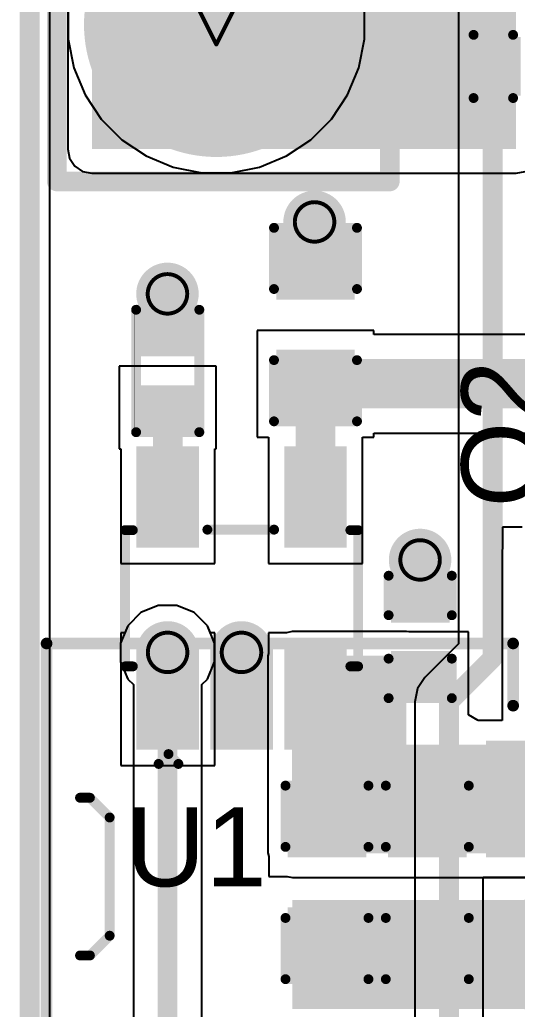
# Model space of a CAD drawing. Header units: inches. Extents: x -46 to 312, y 0 to 111.
# Drawn here: x -44.13 to -37.73, y 6.24 to 18.97 of the extents above; entities that cross this region are included whole.
import ezdxf

# ---------------------------------------------------------------- set-up
doc = ezdxf.new("R2010")
doc.units = ezdxf.units.IN
for name, color, linetype in [('Board Outline', 216, 'Continuous'), ('Bottom Layer', 5, 'Continuous'), ('Bottom Overlay', 54, 'Continuous'), ('Bottom Solder', 6, 'Continuous'), ('Drill Drawing', 1, 'Continuous'), ('Multi-Layer', 9, 'Continuous'), ('Pad Holes', 156, 'Continuous'), ('Top Layer', 1, 'Continuous'), ('Top Overlay', 2, 'Continuous'), ('Top Paste', 8, 'Continuous'), ('Top Solder', 216, 'Continuous'), ('Via Holes', 16, 'Continuous')]:
    doc.layers.add(name, color=color, linetype=linetype)
doc.styles.add('Arial', font='', dxfattribs={"height": 0.2})
doc.styles.get('Arial').set_extended_font_data('Arial')

# ---------------------------------------------------------------- blocks, each defined once
blk = doc.blocks.new('C___0603_8')
at = {"layer": 'Top Layer'}
for points in [[(-0.3809999999999999, 0.4445), (-0.3809999999999999, -0.4445), (-1.143, -0.4445), (-1.143, 0.4445)], [(1.143, 0.4445), (1.143, -0.4445), (0.3809999999999999, -0.4445), (0.3809999999999999, 0.4445)]]:
    blk.add_hatch(color=1, dxfattribs=at).paths.add_polyline_path(points)
at = {"layer": 'Top Paste'}
for points in [[(-0.3809999999999999, 0.4445), (-0.3809999999999999, -0.4445), (-1.143, -0.4445), (-1.143, 0.4445)], [(1.143, 0.4445), (1.143, -0.4445), (0.3809999999999999, -0.4445), (0.3809999999999999, 0.4445)]]:
    blk.add_hatch(color=8, dxfattribs=at).paths.add_polyline_path(points)
at = {"layer": 'Top Solder'}
for points in [[(-0.3210001199999999, 0.50449988), (-0.3210001199999999, -0.50449988), (-1.20299988, -0.50449988), (-1.20299988, 0.50449988)], [(1.20299988, 0.50449988), (1.20299988, -0.50449988), (0.3210001199999999, -0.50449988), (0.3210001199999999, 0.50449988)]]:
    blk.add_hatch(color=216, dxfattribs=at).paths.add_polyline_path(points)
at = {"layer": 'Top Overlay', "const_width": 0.127}
for points in [[(-1.2446, 0.5334), (-0.4571999999999999, 0.5334)], [(-1.2446, 0.5334), (-1.2446, -0.5334)], [(0.4571999999999999, 0.5334), (1.2446, 0.5334)], [(1.2446, 0.5334), (1.2446, -0.5334)], [(-1.2446, -0.5334), (-0.4571999999999999, -0.5334)], [(0.4571999999999999, -0.5334), (1.2446, -0.5334)]]:
    blk.add_lwpolyline(points, dxfattribs=at)
at = {"layer": 'Top Overlay', "const_width": 0.0635}
for points in [[(-1.27635, 0.5334, 1), (-1.21285, 0.5334, 1)], [(-1.27635, 0.5334, 1), (-1.21285, 0.5334, 1)], [(-0.4889499999999999, 0.5334, 1), (-0.42545, 0.5334, 1)], [(0.42545, 0.5334, 1), (0.4889499999999999, 0.5334, 1)], [(1.21285, 0.5334, 1), (1.27635, 0.5334, 1)], [(1.21285, 0.5334, 1), (1.27635, 0.5334, 1)], [(-1.27635, -0.5334, 1), (-1.21285, -0.5334, 1)], [(-1.27635, -0.5334, 1), (-1.21285, -0.5334, 1)], [(-0.4889499999999999, -0.5334, 1), (-0.42545, -0.5334, 1)], [(0.42545, -0.5334, 1), (0.4889499999999999, -0.5334, 1)], [(1.21285, -0.5334, 1), (1.27635, -0.5334, 1)], [(1.21285, -0.5334, 1), (1.27635, -0.5334, 1)]]:
    blk.add_lwpolyline(points, format="xyb", close=True, dxfattribs=at)
blk = doc.blocks.new('R___0402_27')
at = {"layer": 'Top Layer'}
for points in [[(-0.6985, -0.3175), (-0.6985, 0.3174999999999999), (-0.2413000000000001, 0.3175), (-0.2412999999999999, -0.3174999999999999)], [(0.2413000000000001, -0.3175), (0.2412999999999999, 0.3174999999999999), (0.6985, 0.3175), (0.6985, -0.3174999999999999)]]:
    blk.add_hatch(color=1, dxfattribs=at).paths.add_polyline_path(points)
at = {"layer": 'Top Paste'}
for points in [[(-0.6985, -0.3175), (-0.6985, 0.3174999999999999), (-0.2413000000000001, 0.3175), (-0.2412999999999999, -0.3174999999999999)], [(0.2413000000000001, -0.3175), (0.2412999999999999, 0.3174999999999999), (0.6985, 0.3175), (0.6985, -0.3174999999999999)]]:
    blk.add_hatch(color=8, dxfattribs=at).paths.add_polyline_path(points)
at = {"layer": 'Top Solder'}
for points in [[(-0.75350116, -0.3725011600000001), (-0.75350116, 0.3725011599999999), (-0.18629884, 0.3725011600000001), (-0.1862988399999999, -0.3725011599999999)], [(0.18629884, -0.3725011600000001), (0.1862988399999999, 0.3725011599999999), (0.75350116, 0.3725011600000001), (0.75350116, -0.3725011599999999)]]:
    blk.add_hatch(color=216, dxfattribs=at).paths.add_polyline_path(points)
at = {"layer": 'Top Overlay'}
for points, const_width in [([(-0.7874, -0.4064), (-0.7874, 0.4064)], 0.127), ([(0.7874, 0.4064), (-0.7874, 0.4064)], 0.127), ([(0.7874, -0.4064), (0.7874, 0.4064)], 0.127), ([(0.7874, -0.4064), (-0.7874, -0.4064)], 0.127), ([(0.8128, -0.4318), (-0.8128, -0.4318)], 0.0032258)]:
    blk.add_lwpolyline(points, dxfattribs=dict(at, const_width=const_width))
for points, const_width in [([(-0.8191499999999999, 0.4064, 1), (-0.7556499999999999, 0.4064, 1)], 0.0635), ([(-0.8191499999999999, 0.4064, 1), (-0.7556499999999999, 0.4064, 1)], 0.0635), ([(0.7556499999999999, 0.4064, 1), (0.8191499999999999, 0.4064, 1)], 0.0635), ([(0.7556499999999999, 0.4064, 1), (0.8191499999999999, 0.4064, 1)], 0.0635), ([(-0.8191499999999999, -0.4064, 1), (-0.7556499999999999, -0.4064, 1)], 0.0635), ([(-0.8191499999999999, -0.4064, 1), (-0.7556499999999999, -0.4064, 1)], 0.0635), ([(0.7556499999999999, -0.4064, 1), (0.8191499999999999, -0.4064, 1)], 0.0635), ([(0.7556499999999999, -0.4064, 1), (0.8191499999999999, -0.4064, 1)], 0.0635), ([(-0.81360518, -0.4318, 1), (-0.8119948199999999, -0.4318, 1)], 0.0016129), ([(0.8119948199999999, -0.4318, 1), (0.81360518, -0.4318, 1)], 0.0016129)]:
    blk.add_lwpolyline(points, format="xyb", close=True, dxfattribs=dict(at, const_width=const_width))
blk = doc.blocks.new('T__H____T____P______3_7___D_____6________43')
at = {"layer": 'Bottom Layer'}
h = blk.add_hatch(color=5, dxfattribs=at)
edge = h.paths.add_edge_path()
edge.add_arc((0, 0), 1.59999934, 0, 360)
h = blk.add_hatch(color=5, dxfattribs=at)
edge = h.paths.add_edge_path()
edge.add_arc((5.00000016, 0), 1.59999934, 0, 360)
at = {"layer": 'Bottom Solder'}
h = blk.add_hatch(color=6, dxfattribs=at)
edge = h.paths.add_edge_path()
edge.add_arc((0, 0), 1.70159934, 0, 360)
h = blk.add_hatch(color=6, dxfattribs=at)
edge = h.paths.add_edge_path()
edge.add_arc((5.00000016, 0), 1.70159934, 0, 360)
at = {"layer": 'Multi-Layer'}
h = blk.add_hatch(color=9, dxfattribs=at)
edge = h.paths.add_edge_path()
edge.add_arc((0, 0), 1.59999934, 0, 360)
h = blk.add_hatch(color=9, dxfattribs=at)
edge = h.paths.add_edge_path()
edge.add_arc((5.00000016, 0), 1.59999934, 0, 360)
at = {"layer": 'Pad Holes'}
h = blk.add_hatch(color=7, dxfattribs=at)
edge = h.paths.add_edge_path()
edge.add_arc((0, 0), 1.00000054, 0, 360)
h = blk.add_hatch(color=7, dxfattribs=at)
edge = h.paths.add_edge_path()
edge.add_arc((5.00000016, 0), 1.00000054, 0, 360)
at = {"layer": 'Top Layer'}
h = blk.add_hatch(color=1, dxfattribs=at)
edge = h.paths.add_edge_path()
edge.add_arc((0, 0), 1.59999934, 0, 360)
h = blk.add_hatch(color=1, dxfattribs=at)
edge = h.paths.add_edge_path()
edge.add_arc((5.00000016, 0), 1.59999934, 0, 360)
at = {"layer": 'Top Solder'}
h = blk.add_hatch(color=216, dxfattribs=at)
edge = h.paths.add_edge_path()
edge.add_arc((0, 0), 1.70159934, 0, 360)
h = blk.add_hatch(color=216, dxfattribs=at)
edge = h.paths.add_edge_path()
edge.add_arc((5.00000016, 0), 1.70159934, 0, 360)
blk = doc.blocks.new('PH_2AW_B_45')
at = {"layer": 'Bottom Layer'}
blk.add_hatch(color=5, dxfattribs=at).paths.add_polyline_path([(-1.6999966, 0.6999985999999999), (-0.2999994, 0.6999985999999999), (-0.2999994, -0.6999985999999999), (-1.6999966, -0.6999985999999999)])
h = blk.add_hatch(color=5, dxfattribs=at)
edge = h.paths.add_edge_path()
edge.add_arc((0.999998, 0), 0.6999985999999999, 0, 360)
at = {"layer": 'Bottom Solder'}
blk.add_hatch(color=6, dxfattribs=at).paths.add_polyline_path([(-1.7500092, 0.7500111999999999), (-0.2499868, 0.7500111999999999), (-0.2499868, -0.7500111999999999), (-1.7500092, -0.7500111999999999)])
h = blk.add_hatch(color=6, dxfattribs=at)
edge = h.paths.add_edge_path()
edge.add_arc((0.999998, 0), 0.7500111999999999, 0, 360)
at = {"layer": 'Multi-Layer'}
blk.add_hatch(color=9, dxfattribs=at).paths.add_polyline_path([(-1.6999966, 0.6999985999999999), (-0.2999994, 0.6999985999999999), (-0.2999994, -0.6999985999999999), (-1.6999966, -0.6999985999999999)])
h = blk.add_hatch(color=9, dxfattribs=at)
edge = h.paths.add_edge_path()
edge.add_arc((0.999998, 0), 0.6999985999999999, 0, 360)
at = {"layer": 'Pad Holes'}
h = blk.add_hatch(color=7, dxfattribs=at)
edge = h.paths.add_edge_path()
edge.add_arc((-0.999998, 0), 0.4249928, 0, 360)
h = blk.add_hatch(color=7, dxfattribs=at)
edge = h.paths.add_edge_path()
edge.add_arc((0.999998, 0), 0.4249928, 0, 360)
at = {"layer": 'Top Layer'}
blk.add_hatch(color=1, dxfattribs=at).paths.add_polyline_path([(-1.6999966, 0.6999985999999999), (-0.2999994, 0.6999985999999999), (-0.2999994, -0.6999985999999999), (-1.6999966, -0.6999985999999999)])
h = blk.add_hatch(color=1, dxfattribs=at)
edge = h.paths.add_edge_path()
edge.add_arc((0.999998, 0), 0.6999985999999999, 0, 360)
at = {"layer": 'Top Solder'}
blk.add_hatch(color=216, dxfattribs=at).paths.add_polyline_path([(-1.7500092, 0.7500111999999999), (-0.2499868, 0.7500111999999999), (-0.2499868, -0.7500111999999999), (-1.7500092, -0.7500111999999999)])
h = blk.add_hatch(color=216, dxfattribs=at)
edge = h.paths.add_edge_path()
edge.add_arc((0.999998, 0), 0.7500111999999999, 0, 360)
at = {"layer": 'Bottom Overlay'}
for points, const_width in [([(-2.1999956, -0.3999992), (-2.999994, -0.3999992)], 0.1500124), ([(-2.999994, -6.400012599999999), (-2.999994, -0.3999992)], 0.1500124), ([(2.999994, -0.3999992), (2.1999956, -0.3999738)], 0.1500124), ([(2.999994, -6.400012599999999), (2.999994, -0.3999992)], 0.1500124), ([(-1.016, -5.842), (-0.7619999999999999, -5.588)], 0.127), ([(0.7590231199999999, -5.588), (-0.7619999999999999, -5.588)], 0.127), ([(1.01302312, -5.842), (0.7590231199999999, -5.588)], 0.127), ([(-1.016, -5.968999999999999), (-1.016, -5.842)], 0.127), ([(1.01302312, -5.968999999999999), (1.01302312, -5.842)], 0.127), ([(2.999994, -6.400012599999999), (-2.999994, -6.400012599999999)], 0.1500124)]:
    blk.add_lwpolyline(points, dxfattribs=dict(at, const_width=const_width))
for points, const_width in [([(-3.0374971, -0.3999992, 1), (-2.9624909, -0.3999992, 1)], 0.0750062), ([(-3.0374971, -0.3999992, 1), (-2.9624909, -0.3999992, 1)], 0.0750062), ([(-2.2374987, -0.3999992, 1), (-2.1624925, -0.3999992, 1)], 0.0750062), ([(2.1624925, -0.3999738, 1), (2.2374987, -0.3999738, 1)], 0.0750062), ([(2.9624909, -0.3999992, 1), (3.0374971, -0.3999992, 1)], 0.0750062), ([(2.9624909, -0.3999992, 1), (3.0374971, -0.3999992, 1)], 0.0750062), ([(-0.79375, -5.588, 1), (-0.73025, -5.588, 1)], 0.0635), ([(-0.79375, -5.588, 1), (-0.73025, -5.588, 1)], 0.0635), ([(0.72727312, -5.588, 1), (0.7907731199999999, -5.588, 1)], 0.0635), ([(0.72727312, -5.588, 1), (0.7907731199999999, -5.588, 1)], 0.0635), ([(-1.04775, -5.842, 1), (-0.98425, -5.842, 1)], 0.0635), ([(-1.04775, -5.842, 1), (-0.98425, -5.842, 1)], 0.0635), ([(0.98127312, -5.842, 1), (1.04477312, -5.842, 1)], 0.0635), ([(0.98127312, -5.842, 1), (1.04477312, -5.842, 1)], 0.0635), ([(-1.04775, -5.968999999999999, 1), (-0.98425, -5.968999999999999, 1)], 0.0635), ([(0.98127312, -5.968999999999999, 1), (1.04477312, -5.968999999999999, 1)], 0.0635), ([(-3.0374971, -6.400012599999999, 1), (-2.9624909, -6.400012599999999, 1)], 0.0750062), ([(-3.0374971, -6.400012599999999, 1), (-2.9624909, -6.400012599999999, 1)], 0.0750062), ([(2.9624909, -6.400012599999999, 1), (3.0374971, -6.400012599999999, 1)], 0.0750062), ([(2.9624909, -6.400012599999999, 1), (3.0374971, -6.400012599999999, 1)], 0.0750062)]:
    blk.add_lwpolyline(points, format="xyb", close=True, dxfattribs=dict(at, const_width=const_width))
blk = doc.blocks.new('C___0402_59')
at = {"layer": 'Top Layer'}
for points in [[(-0.6985, -0.3175), (-0.6985, 0.3175), (-0.2412999999999999, 0.3175), (-0.2413, -0.3175)], [(0.2412999999999999, -0.3175), (0.2413, 0.3175), (0.6985, 0.3175), (0.6985, -0.3175)]]:
    blk.add_hatch(color=1, dxfattribs=at).paths.add_polyline_path(points)
at = {"layer": 'Top Paste'}
for points in [[(-0.6985, -0.3175), (-0.6985, 0.3175), (-0.2412999999999999, 0.3175), (-0.2413, -0.3175)], [(0.2412999999999999, -0.3175), (0.2413, 0.3175), (0.6985, 0.3175), (0.6985, -0.3175)]]:
    blk.add_hatch(color=8, dxfattribs=at).paths.add_polyline_path(points)
at = {"layer": 'Top Solder'}
for points in [[(-0.7584998799999999, -0.37749988), (-0.7584998799999999, 0.37749988), (-0.18130012, 0.37749988), (-0.18130012, -0.37749988)], [(0.18130012, -0.37749988), (0.18130012, 0.37749988), (0.7584998799999999, 0.37749988), (0.7584998799999999, -0.37749988)]]:
    blk.add_hatch(color=216, dxfattribs=at).paths.add_polyline_path(points)
at = {"layer": 'Top Overlay', "const_width": 0.127}
for points in [[(-0.7874, 0.4064), (-0.2794, 0.4064)], [(-0.7874, -0.4064), (-0.7874, 0.4064)], [(0.2794, 0.4064), (0.7874, 0.4064)], [(0.7874, -0.4064), (0.7874, 0.4064)], [(-0.7874, -0.4064), (-0.2794, -0.4064)], [(0.2794, -0.4064), (0.7874, -0.4064)]]:
    blk.add_lwpolyline(points, dxfattribs=at)
at = {"layer": 'Top Overlay', "const_width": 0.0635}
for points in [[(-0.8191499999999999, 0.4064, 1), (-0.7556499999999999, 0.4064, 1)], [(-0.8191499999999999, 0.4064, 1), (-0.7556499999999999, 0.4064, 1)], [(-0.31115, 0.4064, 1), (-0.24765, 0.4064, 1)], [(0.24765, 0.4064, 1), (0.31115, 0.4064, 1)], [(0.7556499999999999, 0.4064, 1), (0.8191499999999999, 0.4064, 1)], [(0.7556499999999999, 0.4064, 1), (0.8191499999999999, 0.4064, 1)], [(-0.8191499999999999, -0.4064, 1), (-0.7556499999999999, -0.4064, 1)], [(-0.8191499999999999, -0.4064, 1), (-0.7556499999999999, -0.4064, 1)], [(-0.31115, -0.4064, 1), (-0.24765, -0.4064, 1)], [(0.24765, -0.4064, 1), (0.31115, -0.4064, 1)], [(0.7556499999999999, -0.4064, 1), (0.8191499999999999, -0.4064, 1)], [(0.7556499999999999, -0.4064, 1), (0.8191499999999999, -0.4064, 1)]]:
    blk.add_lwpolyline(points, format="xyb", close=True, dxfattribs=at)
blk = doc.blocks.new('C___0402_70')
at = {"layer": 'Top Layer'}
for points in [[(-0.6985, -0.3175), (-0.6985, 0.3174999999999999), (-0.2413000000000001, 0.3175), (-0.2412999999999999, -0.3174999999999999)], [(0.2413000000000001, -0.3175), (0.2412999999999999, 0.3174999999999999), (0.6985, 0.3175), (0.6985, -0.3174999999999999)]]:
    blk.add_hatch(color=1, dxfattribs=at).paths.add_polyline_path(points)
at = {"layer": 'Top Paste'}
for points in [[(-0.6985, -0.3175), (-0.6985, 0.3174999999999999), (-0.2413000000000001, 0.3175), (-0.2412999999999999, -0.3174999999999999)], [(0.2413000000000001, -0.3175), (0.2412999999999999, 0.3174999999999999), (0.6985, 0.3175), (0.6985, -0.3174999999999999)]]:
    blk.add_hatch(color=8, dxfattribs=at).paths.add_polyline_path(points)
at = {"layer": 'Top Solder'}
for points in [[(-0.7584998799999999, -0.3774998800000001), (-0.7584998799999999, 0.3774998799999999), (-0.1813001200000001, 0.3774998800000001), (-0.1813001199999999, -0.3774998799999999)], [(0.1813001200000001, -0.3774998800000001), (0.1813001199999999, 0.3774998799999999), (0.7584998799999999, 0.3774998800000001), (0.7584998799999999, -0.3774998799999999)]]:
    blk.add_hatch(color=216, dxfattribs=at).paths.add_polyline_path(points)
at = {"layer": 'Top Overlay', "const_width": 0.127}
for points in [[(-0.2794, 0.4064), (-0.7874, 0.4064)], [(-0.7874, -0.4064), (-0.7874, 0.4064)], [(0.7874, 0.4064), (0.2794, 0.4064)], [(0.7874, -0.4064), (0.7874, 0.4064)], [(-0.2794, -0.4064), (-0.7874, -0.4064)], [(0.7874, -0.4064), (0.2794, -0.4064)]]:
    blk.add_lwpolyline(points, dxfattribs=at)
at = {"layer": 'Top Overlay', "const_width": 0.0635}
for points in [[(-0.8191499999999999, 0.4064, 1), (-0.7556499999999999, 0.4064, 1)], [(-0.8191499999999999, 0.4064, 1), (-0.7556499999999999, 0.4064, 1)], [(-0.31115, 0.4064, 1), (-0.24765, 0.4064, 1)], [(0.24765, 0.4064, 1), (0.31115, 0.4064, 1)], [(0.7556499999999999, 0.4064, 1), (0.8191499999999999, 0.4064, 1)], [(0.7556499999999999, 0.4064, 1), (0.8191499999999999, 0.4064, 1)], [(-0.8191499999999999, -0.4064, 1), (-0.7556499999999999, -0.4064, 1)], [(-0.8191499999999999, -0.4064, 1), (-0.7556499999999999, -0.4064, 1)], [(-0.31115, -0.4064, 1), (-0.24765, -0.4064, 1)], [(0.24765, -0.4064, 1), (0.31115, -0.4064, 1)], [(0.7556499999999999, -0.4064, 1), (0.8191499999999999, -0.4064, 1)], [(0.7556499999999999, -0.4064, 1), (0.8191499999999999, -0.4064, 1)]]:
    blk.add_lwpolyline(points, format="xyb", close=True, dxfattribs=at)
blk = doc.blocks.new('C___0603_71')
at = {"layer": 'Top Layer'}
for points in [[(-0.3809999999999999, 0.4445), (-0.3809999999999999, -0.4445), (-1.143, -0.4445), (-1.143, 0.4445)], [(1.143, 0.4445), (1.143, -0.4445), (0.3809999999999999, -0.4445), (0.3809999999999999, 0.4445)]]:
    blk.add_hatch(color=1, dxfattribs=at).paths.add_polyline_path(points)
at = {"layer": 'Top Paste'}
for points in [[(-0.3809999999999999, 0.4445), (-0.3809999999999999, -0.4445), (-1.143, -0.4445), (-1.143, 0.4445)], [(1.143, 0.4445), (1.143, -0.4445), (0.3809999999999999, -0.4445), (0.3809999999999999, 0.4445)]]:
    blk.add_hatch(color=8, dxfattribs=at).paths.add_polyline_path(points)
at = {"layer": 'Top Solder'}
for points in [[(-0.3210001199999999, 0.50449988), (-0.3210001199999999, -0.50449988), (-1.20299988, -0.50449988), (-1.20299988, 0.50449988)], [(1.20299988, 0.50449988), (1.20299988, -0.50449988), (0.3210001199999999, -0.50449988), (0.3210001199999999, 0.50449988)]]:
    blk.add_hatch(color=216, dxfattribs=at).paths.add_polyline_path(points)
at = {"layer": 'Top Overlay', "const_width": 0.127}
for points in [[(-1.2446, 0.5334), (-1.2446, -0.5334)], [(-1.2446, 0.5334), (-0.4571999999999999, 0.5334)], [(0.4571999999999999, 0.5334), (1.2446, 0.5334)], [(1.2446, 0.5334), (1.2446, -0.5334)], [(-1.2446, -0.5334), (-0.4571999999999999, -0.5334)], [(0.4571999999999999, -0.5334), (1.2446, -0.5334)]]:
    blk.add_lwpolyline(points, dxfattribs=at)
at = {"layer": 'Top Overlay', "const_width": 0.0635}
for points in [[(-1.27635, 0.5334, 1), (-1.21285, 0.5334, 1)], [(-1.27635, 0.5334, 1), (-1.21285, 0.5334, 1)], [(-0.4889499999999999, 0.5334, 1), (-0.42545, 0.5334, 1)], [(0.42545, 0.5334, 1), (0.4889499999999999, 0.5334, 1)], [(1.21285, 0.5334, 1), (1.27635, 0.5334, 1)], [(1.21285, 0.5334, 1), (1.27635, 0.5334, 1)], [(-1.27635, -0.5334, 1), (-1.21285, -0.5334, 1)], [(-1.27635, -0.5334, 1), (-1.21285, -0.5334, 1)], [(-0.4889499999999999, -0.5334, 1), (-0.42545, -0.5334, 1)], [(0.42545, -0.5334, 1), (0.4889499999999999, -0.5334, 1)], [(1.21285, -0.5334, 1), (1.27635, -0.5334, 1)], [(1.21285, -0.5334, 1), (1.27635, -0.5334, 1)]]:
    blk.add_lwpolyline(points, format="xyb", close=True, dxfattribs=at)
blk = doc.blocks.new('C___0603_72')
at = {"layer": 'Top Layer'}
for points in [[(-0.3809999999999999, 0.4445), (-0.3809999999999999, -0.4445), (-1.143, -0.4445), (-1.143, 0.4445)], [(1.143, 0.4445), (1.143, -0.4445), (0.3809999999999999, -0.4445), (0.3809999999999999, 0.4445)]]:
    blk.add_hatch(color=1, dxfattribs=at).paths.add_polyline_path(points)
at = {"layer": 'Top Paste'}
for points in [[(-0.3809999999999999, 0.4445), (-0.3809999999999999, -0.4445), (-1.143, -0.4445), (-1.143, 0.4445)], [(1.143, 0.4445), (1.143, -0.4445), (0.3809999999999999, -0.4445), (0.3809999999999999, 0.4445)]]:
    blk.add_hatch(color=8, dxfattribs=at).paths.add_polyline_path(points)
at = {"layer": 'Top Solder'}
for points in [[(-0.3210001199999999, 0.50449988), (-0.3210001199999999, -0.50449988), (-1.20299988, -0.50449988), (-1.20299988, 0.50449988)], [(1.20299988, 0.50449988), (1.20299988, -0.50449988), (0.3210001199999999, -0.50449988), (0.3210001199999999, 0.50449988)]]:
    blk.add_hatch(color=216, dxfattribs=at).paths.add_polyline_path(points)
at = {"layer": 'Top Overlay', "const_width": 0.127}
for points in [[(-1.2446, -0.5334), (-1.2446, 0.5334)], [(-0.4571999999999999, 0.5334), (-1.2446, 0.5334)], [(1.2446, 0.5334), (0.4571999999999999, 0.5334)], [(1.2446, -0.5334), (1.2446, 0.5334)], [(-0.4571999999999999, -0.5334), (-1.2446, -0.5334)], [(1.2446, -0.5334), (0.4571999999999999, -0.5334)]]:
    blk.add_lwpolyline(points, dxfattribs=at)
at = {"layer": 'Top Overlay', "const_width": 0.0635}
for points in [[(-1.27635, 0.5334, 1), (-1.21285, 0.5334, 1)], [(-1.27635, 0.5334, 1), (-1.21285, 0.5334, 1)], [(-0.4889499999999999, 0.5334, 1), (-0.42545, 0.5334, 1)], [(0.42545, 0.5334, 1), (0.4889499999999999, 0.5334, 1)], [(1.21285, 0.5334, 1), (1.27635, 0.5334, 1)], [(1.21285, 0.5334, 1), (1.27635, 0.5334, 1)], [(-1.27635, -0.5334, 1), (-1.21285, -0.5334, 1)], [(-1.27635, -0.5334, 1), (-1.21285, -0.5334, 1)], [(-0.4889499999999999, -0.5334, 1), (-0.42545, -0.5334, 1)], [(0.42545, -0.5334, 1), (0.4889499999999999, -0.5334, 1)], [(1.21285, -0.5334, 1), (1.27635, -0.5334, 1)], [(1.21285, -0.5334, 1), (1.27635, -0.5334, 1)]]:
    blk.add_lwpolyline(points, format="xyb", close=True, dxfattribs=at)
blk = doc.blocks.new('SOT_23_5_76')
at = {"layer": 'Top Layer'}
for points in [[(-1.85000011, 1.25000004), (-0.74999977, 1.25000004), (-0.74999977, 0.65000124), (-1.85000011, 0.65000124)], [(0.74999977, 1.25000004), (1.85000011, 1.25000004), (1.85000011, 0.65000124), (0.74999977, 0.65000124)], [(-1.85000011, 0.2999994), (-0.74999977, 0.2999994), (-0.74999977, -0.2999994), (-1.85000011, -0.2999994)], [(-1.85000011, -0.65000124), (-0.74999977, -0.65000124), (-0.74999977, -1.25000004), (-1.85000011, -1.25000004)], [(0.74999977, -0.65000124), (1.85000011, -0.65000124), (1.85000011, -1.25000004), (0.74999977, -1.25000004)]]:
    blk.add_hatch(color=1, dxfattribs=at).paths.add_polyline_path(points)
at = {"layer": 'Top Paste'}
for points in [[(-1.85000011, 1.25000004), (-0.74999977, 1.25000004), (-0.74999977, 0.65000124), (-1.85000011, 0.65000124)], [(0.74999977, 1.25000004), (1.85000011, 1.25000004), (1.85000011, 0.65000124), (0.74999977, 0.65000124)], [(-1.85000011, 0.2999994), (-0.74999977, 0.2999994), (-0.74999977, -0.2999994), (-1.85000011, -0.2999994)], [(-1.85000011, -0.65000124), (-0.74999977, -0.65000124), (-0.74999977, -1.25000004), (-1.85000011, -1.25000004)], [(0.74999977, -0.65000124), (1.85000011, -0.65000124), (1.85000011, -1.25000004), (0.74999977, -1.25000004)]]:
    blk.add_hatch(color=8, dxfattribs=at).paths.add_polyline_path(points)
at = {"layer": 'Top Solder'}
for points in [[(-1.95160011, 1.35160004), (-0.6483997699999999, 1.35160004), (-0.6483997699999999, 0.54840124), (-1.95160011, 0.54840124)], [(0.6483997699999999, 1.35160004), (1.95160011, 1.35160004), (1.95160011, 0.54840124), (0.6483997699999999, 0.54840124)], [(-1.95160011, 0.4015993999999999), (-0.6483997699999999, 0.4015993999999999), (-0.6483997699999999, -0.4015993999999999), (-1.95160011, -0.4015993999999999)], [(-1.95160011, -0.54840124), (-0.6483997699999999, -0.54840124), (-0.6483997699999999, -1.35160004), (-1.95160011, -1.35160004)], [(0.6483997699999999, -0.54840124), (1.95160011, -0.54840124), (1.95160011, -1.35160004), (0.6483997699999999, -1.35160004)]]:
    blk.add_hatch(color=216, dxfattribs=at).paths.add_polyline_path(points)
at = {"layer": 'Top Overlay', "const_width": 0.127}
for points in [[(-0.87900256, 1.4986), (0.8735974400000001, 1.4986)], [(-0.87900256, 1.4986), (-0.87900256, 1.3986002)], [(0.8735974400000001, 1.4986), (0.8735974400000001, 1.3986002)], [(-2.1336, 1.0668), (-2.0066, 0.9397999999999999)], [(-2.1336, 1.0668), (-2.1336, 0.8128)], [(-2.0066, 0.9397999999999999), (-2.1336, 0.8128)], [(0.88000078, 0.43999912), (0.88000078, -0.41800018)], [(-0.87900256, -1.3986002), (-0.87900256, -1.4986)], [(0.8735974400000001, -1.3986002), (0.8735974400000001, -1.4986)], [(-0.87900256, -1.4986), (0.8735974400000001, -1.4986)]]:
    blk.add_lwpolyline(points, dxfattribs=at)
at = {"layer": 'Top Overlay', "const_width": 0.0635}
for points in [[(-0.9107525599999998, 1.4986, 1), (-0.8472525599999999, 1.4986, 1)], [(-0.9107525599999998, 1.4986, 1), (-0.8472525599999999, 1.4986, 1)], [(0.84184744, 1.4986, 1), (0.9053474399999999, 1.4986, 1)], [(0.84184744, 1.4986, 1), (0.9053474399999999, 1.4986, 1)], [(-0.9107525599999998, 1.3986002, 1), (-0.8472525599999999, 1.3986002, 1)], [(0.84184744, 1.3986002, 1), (0.9053474399999999, 1.3986002, 1)], [(-2.16535, 1.0668, 1), (-2.10185, 1.0668, 1)], [(-2.16535, 1.0668, 1), (-2.10185, 1.0668, 1)], [(-2.03835, 0.9397999999999999, 1), (-1.97485, 0.9397999999999999, 1)], [(-2.03835, 0.9397999999999999, 1), (-1.97485, 0.9397999999999999, 1)], [(-2.16535, 0.8128, 1), (-2.10185, 0.8128, 1)], [(-2.16535, 0.8128, 1), (-2.10185, 0.8128, 1)], [(0.84825078, 0.43999912, 1), (0.91175078, 0.43999912, 1)], [(0.84825078, -0.41800018, 1), (0.91175078, -0.41800018, 1)], [(-0.9107525599999998, -1.3986002, 1), (-0.8472525599999999, -1.3986002, 1)], [(0.84184744, -1.3986002, 1), (0.9053474399999999, -1.3986002, 1)], [(-0.9107525599999998, -1.4986, 1), (-0.8472525599999999, -1.4986, 1)], [(-0.9107525599999998, -1.4986, 1), (-0.8472525599999999, -1.4986, 1)], [(0.84184744, -1.4986, 1), (0.9053474399999999, -1.4986, 1)], [(0.84184744, -1.4986, 1), (0.9053474399999999, -1.4986, 1)]]:
    blk.add_lwpolyline(points, format="xyb", close=True, dxfattribs=at)

msp = doc.modelspace()

# ---------------------------------------------------------------- hatches: boundary and pattern name
at = {"layer": 'Bottom Layer'}
h = msp.add_hatch(color=5, dxfattribs=at)
edge = h.paths.add_edge_path()
edge.add_arc((-40.33683322, 16.3699317), 0.2999994, 0, 360)
h = msp.add_hatch(color=5, dxfattribs=at)
edge = h.paths.add_edge_path()
edge.add_arc((-42.22826707999999, 15.44446492), 0.2999994, 0, 360)
h = msp.add_hatch(color=5, dxfattribs=at)
edge = h.paths.add_edge_path()
edge.add_arc((-38.97992966, 12.02193176), 0.2999994, 0, 360)
h = msp.add_hatch(color=5, dxfattribs=at)
edge = h.paths.add_edge_path()
edge.add_arc((-42.22663385999999, 10.8327317), 0.2999994, 0, 360)
h = msp.add_hatch(color=5, dxfattribs=at)
edge = h.paths.add_edge_path()
edge.add_arc((-41.27663322, 10.8327317), 0.2999994, 0, 360)
at = {"layer": 'Bottom Solder'}
h = msp.add_hatch(color=6, dxfattribs=at)
edge = h.paths.add_edge_path()
edge.add_arc((-40.33683322, 16.3699317), 0.4015993999999999, 0, 360)
h = msp.add_hatch(color=6, dxfattribs=at)
edge = h.paths.add_edge_path()
edge.add_arc((-42.22826707999999, 15.44446492), 0.4015993999999999, 0, 360)
h = msp.add_hatch(color=6, dxfattribs=at)
edge = h.paths.add_edge_path()
edge.add_arc((-38.97992966, 12.02193176), 0.4015993999999999, 0, 360)
h = msp.add_hatch(color=6, dxfattribs=at)
edge = h.paths.add_edge_path()
edge.add_arc((-42.22663385999999, 10.8327317), 0.4015993999999999, 0, 360)
h = msp.add_hatch(color=6, dxfattribs=at)
edge = h.paths.add_edge_path()
edge.add_arc((-41.27663322, 10.8327317), 0.4015993999999999, 0, 360)
at = {"layer": 'Top Layer'}
for points in [[(-43.19983232, 17.30694786), (-37.74621864, 17.30694786), (-37.74621864, 20.50695162), (-43.19983232, 20.50695162)], [(-39.28045484, 11.27300006), (-38.6815838, 11.27300006), (-38.6815838, 12.02192922), (-39.28045484, 12.02192922)], [(-40.62499876, 8.254999999999999), (-39.15535476, 8.254999999999999), (-39.15535476, 10.79039752), (-40.62499876, 10.79039752)], [(-40.62189995999999, 8.24723268), (-37.383466, 8.24723268), (-37.383466, 9.64722988), (-40.62189995999999, 9.64722988)], [(-40.62189995999999, 6.24723668), (-37.383466, 6.24723668), (-37.383466, 7.64723388), (-40.62189995999999, 7.64723388)]]:
    msp.add_hatch(color=1, dxfattribs=at).paths.add_polyline_path(points)
h = msp.add_hatch(color=1, dxfattribs=at)
edge = h.paths.add_edge_path()
edge.add_arc((-40.33683322, 16.3699317), 0.2999994, 0, 360)
h = msp.add_hatch(color=1, dxfattribs=at)
edge = h.paths.add_edge_path()
edge.add_arc((-42.22826707999999, 15.44446492), 0.2999994, 0, 360)
h = msp.add_hatch(color=1, dxfattribs=at)
edge = h.paths.add_edge_path()
edge.add_arc((-38.97992966, 12.02193176), 0.2999994, 0, 360)
h = msp.add_hatch(color=1, dxfattribs=at)
edge = h.paths.add_edge_path()
edge.add_arc((-42.22663385999999, 10.8327317), 0.2999994, 0, 360)
h = msp.add_hatch(color=1, dxfattribs=at)
edge = h.paths.add_edge_path()
edge.add_arc((-41.27663322, 10.8327317), 0.2999994, 0, 360)
at = {"layer": 'Top Solder'}
h = msp.add_hatch(color=216, dxfattribs=at)
edge = h.paths.add_edge_path()
edge.add_arc((-40.33683322, 16.3699317), 0.4015993999999999, 0, 360)
h = msp.add_hatch(color=216, dxfattribs=at)
edge = h.paths.add_edge_path()
edge.add_arc((-42.22826707999999, 15.44446492), 0.4015993999999999, 0, 360)
h = msp.add_hatch(color=216, dxfattribs=at)
edge = h.paths.add_edge_path()
edge.add_arc((-38.97992966, 12.02193176), 0.4015993999999999, 0, 360)
h = msp.add_hatch(color=216, dxfattribs=at)
edge = h.paths.add_edge_path()
edge.add_arc((-42.22663385999999, 10.8327317), 0.4015993999999999, 0, 360)
h = msp.add_hatch(color=216, dxfattribs=at)
edge = h.paths.add_edge_path()
edge.add_arc((-41.27663322, 10.8327317), 0.4015993999999999, 0, 360)
at = {"layer": 'Via Holes'}
h = msp.add_hatch(color=7, dxfattribs=at)
edge = h.paths.add_edge_path()
edge.add_arc((-40.33683322, 16.3699317), 0.1499997, 0, 360)
h = msp.add_hatch(color=7, dxfattribs=at)
edge = h.paths.add_edge_path()
edge.add_arc((-42.22826707999999, 15.44446492), 0.1499997, 0, 360)
h = msp.add_hatch(color=7, dxfattribs=at)
edge = h.paths.add_edge_path()
edge.add_arc((-38.97992966, 12.02193176), 0.1499997, 0, 360)
h = msp.add_hatch(color=7, dxfattribs=at)
edge = h.paths.add_edge_path()
edge.add_arc((-42.22663385999999, 10.8327317), 0.1499997, 0, 360)
h = msp.add_hatch(color=7, dxfattribs=at)
edge = h.paths.add_edge_path()
edge.add_arc((-41.27663322, 10.8327317), 0.1499997, 0, 360)

# ---------------------------------------------------------------- linework, layer by layer
at = {"layer": 'Board Outline', "const_width": 0.254}
msp.add_lwpolyline([(-44.0000009, 43.97461105999999), (-43.99999836, 3.00003718)], dxfattribs=at)
at = {"layer": 'Bottom Layer'}
for p, q in [((-43.7410225, 3.00001432), (-43.74103774, 43.7156479)), ((-38.48712647999999, 20.96050418), (-38.48712647999999, 10.94222602)), ((-43.50462977999999, 19.09455668), (-43.50462977999999, 18.7193428)), ((-39.69503109999999, 18.7193428), (-39.69503109999999, 19.09455668)), ((-43.50462977999999, 18.7193428), (-43.43142951999999, 18.35133998)), ((-39.76823135999999, 18.35133998), (-39.69503109999999, 18.7193428)), ((-43.43142951999999, 18.35133998), (-43.28784332, 18.0046884)), ((-39.91181756, 18.0046884), (-39.76823135999999, 18.35133998)), ((-43.28784332, 18.0046884), (-43.07938552, 17.69271036)), ((-40.12027535999999, 17.69271036), (-39.91181756, 18.0046884)), ((-43.07938552, 17.69271036), (-42.81406982, 17.42739466)), ((-40.38559106, 17.42739466), (-40.12027535999999, 17.69271036)), ((-42.81406982, 17.42739466), (-42.50209178, 17.21893686)), ((-40.6975691, 17.21893686), (-40.38559106, 17.42739466)), ((-42.50209178, 17.21893686), (-42.1554402, 17.07535066)), ((-41.04422068, 17.07535066), (-40.6975691, 17.21893686)), ((-42.1554402, 17.07535066), (-41.78743738, 17.0021504)), ((-41.4122235, 17.0021504), (-41.04422068, 17.07535066)), ((-41.78743738, 17.0021504), (-41.4122235, 17.0021504)), ((-42.56922652, 11.3454561), (-42.73935826, 11.17532436)), ((-42.34693588, 11.4375311), (-42.56922652, 11.3454561)), ((-42.10633184, 11.4375311), (-42.34693588, 11.4375311)), ((-41.8840412, 11.3454561), (-42.10633184, 11.4375311)), ((-41.71390946, 11.17532436), (-41.8840412, 11.3454561)), ((-42.73935826, 11.17532436), (-42.83143326, 10.95303372)), ((-41.62183446, 10.95303372), (-41.71390946, 11.17532436)), ((-42.83143326, 10.95303372), (-42.83143326, 10.71242968)), ((-41.62183446, 10.71242968), (-41.62183446, 10.95303372)), ((-38.48712647999999, 10.94222602), (-38.91931002, 10.51004248)), ((-42.83143326, 10.71242968), (-42.73935826, 10.49013904)), ((-41.71390946, 10.49013904), (-41.62183446, 10.71242968)), ((-42.73935826, 10.49013904), (-42.66689206, 10.41767284)), ((-41.78637566, 10.41767284), (-41.71390946, 10.49013904)), ((-38.91931002, 10.51004248), (-39.01474544, 10.3672132)), ((-42.66689206, 10.41767284), (-42.66689206, 4.8017049)), ((-41.78637566, 4.98406674), (-41.78637566, 10.41767284)), ((-39.01474544, 10.3672132), (-39.0482582, 10.19873246)), ((-39.0482582, 10.19873246), (-39.0482582, 5.285587599999999)), ((-38.16774179999999, 5.46794944), (-38.16774179999999, 7.942432679999999)), ((-38.16774179999999, 7.942432679999999), (-36.3786674, 7.942432679999999))]:
    msp.add_line(p, q, dxfattribs=at)
at = {"layer": 'Bottom Layer', "const_width": 0.254}
for points in [[(-38.04686828, 10.75986418), (-38.04686828, 21.14286602)], [(-42.22663385999999, 4.8017049), (-42.22663385999999, 10.8327317)], [(-38.608, 10.19873246), (-38.04686828, 10.75986418)], [(-38.608, 5.285587599999999), (-38.608, 10.19873246)]]:
    msp.add_lwpolyline(points, dxfattribs=at)
at = {"layer": 'Bottom Layer', "const_width": 0.127}
for points in [[(-42.29013386, 10.8327317, 1), (-42.16313385999999, 10.8327317, 1)], [(-38.11036828, 10.75986418, 1), (-37.98336828, 10.75986418, 1)], [(-38.11036828, 10.75986418, 1), (-37.98336828, 10.75986418, 1)], [(-38.67149999999999, 10.19873246, 1), (-38.5445, 10.19873246, 1)], [(-38.67149999999999, 10.19873246, 1), (-38.5445, 10.19873246, 1)]]:
    msp.add_lwpolyline(points, format="xyb", close=True, dxfattribs=at)
at = {"layer": 'Drill Drawing', "const_width": 0.0508}
for points in [[(-41.85383044, 19.16094974), (-41.59983044, 18.65294974)], [(-41.59983044, 18.65294974), (-41.34583043999999, 19.16094974)]]:
    msp.add_lwpolyline(points, dxfattribs=at)
at = {"layer": 'Drill Drawing'}
for points, const_width in [([(-41.61253044, 18.65294974, 1), (-41.58713044, 18.65294974, 1)], 0.0254), ([(-41.61253044, 18.65294974, 1), (-41.58713044, 18.65294974, 1)], 0.0254), ([(-40.08283322, 16.3699317, 1), (-40.59083322, 16.3699317, 1)], 0.0508), ([(-40.60353322, 16.3699317, 1), (-40.57813322, 16.3699317, 1)], 0.0254), ([(-40.09553322, 16.3699317, 1), (-40.07013322, 16.3699317, 1)], 0.0254), ([(-41.97426708, 15.44446492, 1), (-42.48226708, 15.44446492, 1)], 0.0508), ([(-42.49496708, 15.44446492, 1), (-42.46956708, 15.44446492, 1)], 0.0254), ([(-41.98696707999999, 15.44446492, 1), (-41.96156707999999, 15.44446492, 1)], 0.0254), ([(-38.72592966, 12.02193176, 1), (-39.23392965999999, 12.02193176, 1)], 0.0508), ([(-39.24662966, 12.02193176, 1), (-39.22122966, 12.02193176, 1)], 0.0254), ([(-38.73862966, 12.02193176, 1), (-38.71322966, 12.02193176, 1)], 0.0254), ([(-41.97263385999999, 10.8327317, 1), (-42.48063386, 10.8327317, 1)], 0.0508), ([(-41.02263322, 10.8327317, 1), (-41.53063322, 10.8327317, 1)], 0.0508), ([(-42.49333385999999, 10.8327317, 1), (-42.46793386, 10.8327317, 1)], 0.0254), ([(-41.98533386, 10.8327317, 1), (-41.95993386, 10.8327317, 1)], 0.0254), ([(-41.54333321999999, 10.8327317, 1), (-41.51793322, 10.8327317, 1)], 0.0254), ([(-41.03533322, 10.8327317, 1), (-41.00993322, 10.8327317, 1)], 0.0254)]:
    msp.add_lwpolyline(points, format="xyb", close=True, dxfattribs=dict(at, const_width=const_width))
at = {"layer": 'Top Layer'}
for p, q in [((-43.7410225, 3.00001432), (-43.74103774, 43.7156479)), ((-43.51060386, 20.50695162), (-43.51060386, 17.30694786)), ((-43.51060386, 17.30694786), (-43.48694884, 17.18801998)), ((-43.48694884, 17.18801998), (-43.41958042, 17.08719976)), ((-43.41958042, 17.08719976), (-43.3187602, 17.01983134)), ((-43.3187602, 17.01983134), (-43.19983232, 16.99617632)), ((-43.19983232, 16.99617632), (-37.74621864, 16.99617632)), ((-37.74621864, 16.99617632), (-37.62729076, 17.01983134)), ((-39.57569935999999, 14.9733), (-41.07429936, 14.9733)), ((-41.07429936, 14.9733), (-41.07429936, 13.6017)), ((-39.57569935999999, 14.921992), (-39.57569935999999, 14.9733)), ((-35.98029887999999, 14.921992), (-39.57569935999999, 14.921992)), ((-41.60270063999999, 14.5161), (-42.84730063999999, 14.5161)), ((-42.84730063999999, 14.5161), (-42.84730063999999, 13.4493)), ((-41.60270063999999, 13.4493), (-41.60270063999999, 14.5161)), ((-39.57569935999999, 13.6017), (-39.57569935999999, 13.653008)), ((-39.57569935999999, 13.653008), (-35.98029887999999, 13.653008)), ((-41.07429936, 13.6017), (-40.92979876, 13.6017)), ((-40.92979876, 13.6017), (-40.92979876, 11.97680104)), ((-39.72019996, 11.97680104), (-39.72019996, 13.6017)), ((-39.72019996, 13.6017), (-39.57569935999999, 13.6017)), ((-42.84730063999999, 13.4493), (-42.82980003999999, 13.4493)), ((-42.82980003999999, 13.4493), (-42.82980003999999, 11.97680104)), ((-41.62020123999999, 11.97680104), (-41.62020123999999, 13.4493)), ((-41.62020123999999, 13.4493), (-41.60270063999999, 13.4493)), ((-37.66802981999999, 12.44499924), (-37.91966508, 12.44499924)), ((-37.91966508, 12.44499924), (-37.91966508, 12.17483722)), ((-37.91966508, 12.17483722), (-37.92563916, 12.14480172)), ((-37.92563916, 12.14480172), (-37.92563916, 9.958001419999999)), ((-42.82980003999999, 11.97680104), (-41.62020123999999, 11.97680104)), ((-40.92979876, 11.97680104), (-39.72019996, 11.97680104)), ((-42.56922652, 11.3454561), (-42.73935826, 11.17532436)), ((-42.34693588, 11.4375311), (-42.56922652, 11.3454561)), ((-42.10633184, 11.4375311), (-42.34693588, 11.4375311)), ((-41.8840412, 11.3454561), (-42.10633184, 11.4375311)), ((-41.71390946, 11.17532436), (-41.8840412, 11.3454561)), ((-42.77619079999999, 11.08639896), (-42.82980003999999, 11.08639896)), ((-42.82980003999999, 11.08639896), (-42.82980003999999, 10.9569758)), ((-42.73935826, 11.17532436), (-42.77619079999999, 11.08639896)), ((-41.67707692, 11.08639896), (-41.71390946, 11.17532436)), ((-41.62020123999999, 11.08639896), (-41.67707692, 11.08639896)), ((-41.62020123999999, 9.37680116), (-41.62020123999999, 11.08639896)), ((-40.69926836, 11.08639896), (-40.92979876, 11.08639896)), ((-40.92979876, 11.08639896), (-40.92979876, 10.82042286)), ((-40.62499876, 11.1011716), (-40.69926836, 11.08639896)), ((-39.15535476, 11.1011716), (-40.62499876, 11.1011716)), ((-39.12533196, 11.09520006), (-39.15535476, 11.1011716)), ((-38.35599644, 11.09520006), (-39.12533196, 11.09520006)), ((-38.35599644, 10.0284026), (-38.35599644, 11.09520006)), ((-42.82980003999999, 10.9569758), (-42.83143326, 10.95303372)), ((-42.83143326, 10.95303372), (-42.83143326, 10.71242968)), ((-40.92979876, 10.82042286), (-40.93577029999999, 10.79040006)), ((-42.83143326, 10.71242968), (-42.82980003999999, 10.7084876)), ((-42.82980003999999, 10.7084876), (-42.82980003999999, 9.37680116)), ((-40.93577029999999, 10.79040006), (-40.93577029999999, 8.254999999999999)), ((-38.23275564, 9.958001419999999), (-38.35599644, 10.0284026)), ((-37.92563916, 9.958001419999999), (-38.23275564, 9.958001419999999)), ((-42.82980003999999, 9.37680116), (-41.62020123999999, 9.37680116)), ((-40.93577029999999, 8.254999999999999), (-40.92669995999999, 8.20939684)), ((-40.92669995999999, 8.20939684), (-40.92669995999999, 7.9502)), ((-40.92669995999999, 7.9502), (-40.69097272, 7.9502)), ((-40.69097272, 7.9502), (-40.62189995999999, 7.93646114)), ((-40.62189995999999, 7.93646114), (-36.6834674, 7.93646114))]:
    msp.add_line(p, q, dxfattribs=at)
for points, const_width in [([(-40.3352, 15.8496), (-40.3352, 16.36829848)], 0.635), ([(-40.33683322, 16.3699317), (-40.3352, 16.36829848)], 0.3809999999999999), ([(-42.22826707999999, 14.92576644), (-42.22826707999999, 15.44446492)], 0.3809999999999999), ([(-42.22500064, 14.9225), (-42.22367476, 14.92382588)], 0.3809999999999999), ([(-42.22826707999999, 14.92576644), (-42.22500064, 14.9225)], 0.254), ([(-40.32127572, 14.15677636), (-40.19055208, 14.2875)], 0.635), ([(-40.19799936, 14.2875), (-35.98029887999999, 14.2875)], 0.635), ([(-42.22500064, 12.83159994), (-42.22500064, 13.9827)], 0.3809999999999999), ([(-40.32499936, 12.83159994), (-40.32499936, 13.9827)], 0.508), ([(-38.97992966, 12.02193176), (-38.97829643999999, 12.02029854)], 0.3809999999999999), ([(-38.97829643999999, 11.50160006), (-38.97666322, 11.49996684)], 0.3809999999999999), ([(-42.22663385999999, 10.8327317), (-42.22500064, 10.83109848)], 0.3809999999999999), ([(-42.22500064, 10.3124), (-42.22500064, 10.83109848)], 0.3809999999999999), ([(-41.27663322, 10.8327317), (-41.275, 10.83109848)], 0.3809999999999999), ([(-41.275, 10.3124), (-41.275, 10.83109848)], 0.3809999999999999), ([(-40.32499936, 10.56180006), (-38.97829643999999, 10.56180006)], 0.3809999999999999), ([(-42.22500064, 10.3124), (-42.22336742, 10.31076678)], 0.3809999999999999), ([(-41.275, 10.3124), (-41.27336678, 10.31076678)], 0.3809999999999999)]:
    msp.add_lwpolyline(points, dxfattribs=dict(at, const_width=const_width))
for points, const_width in [([(-40.49395, 16.36829848, 1), (-40.17645, 16.36829848, 1)], 0.3175), ([(-40.43208322, 16.3699317, 1), (-40.24158322, 16.3699317, 1)], 0.1905), ([(-40.43045, 16.36829848, 1), (-40.23994999999999, 16.36829848, 1)], 0.1905), ([(-40.49395, 15.8496, 1), (-40.17645, 15.8496, 1)], 0.3175), ([(-42.32351708, 15.44446492, 1), (-42.13301708, 15.44446492, 1)], 0.1905), ([(-42.32351708, 14.92576644, 1), (-42.13301708, 14.92576644, 1)], 0.1905), ([(-42.32025064, 14.9225, 1), (-42.12975064, 14.9225, 1)], 0.1905), ([(-42.31892475999999, 14.92382588, 1), (-42.12842475999999, 14.92382588, 1)], 0.1905), ([(-42.29176707999999, 14.92576644, 1), (-42.16476708, 14.92576644, 1)], 0.127), ([(-42.28850064, 14.9225, 1), (-42.16150064, 14.9225, 1)], 0.127), ([(-40.35674936, 14.2875, 1), (-40.03924936, 14.2875, 1)], 0.3175), ([(-40.34930208, 14.2875, 1), (-40.03180208, 14.2875, 1)], 0.3175), ([(-40.48002572, 14.15677636, 1), (-40.16252572, 14.15677636, 1)], 0.3175), ([(-42.32025064, 13.9827, 1), (-42.12975064, 13.9827, 1)], 0.1905), ([(-40.45199935999999, 13.9827, 1), (-40.19799936, 13.9827, 1)], 0.254), ([(-42.32025064, 12.83159994, 1), (-42.12975064, 12.83159994, 1)], 0.1905), ([(-40.45199935999999, 12.83159994, 1), (-40.19799936, 12.83159994, 1)], 0.254), ([(-39.07517966, 12.02193176, 1), (-38.88467966, 12.02193176, 1)], 0.1905), ([(-39.07354644, 12.02029854, 1), (-38.88304643999999, 12.02029854, 1)], 0.1905), ([(-39.07354644, 11.50160006, 1), (-38.88304643999999, 11.50160006, 1)], 0.1905), ([(-39.07191322, 11.49996684, 1), (-38.88141322, 11.49996684, 1)], 0.1905), ([(-42.32188386, 10.8327317, 1), (-42.13138386, 10.8327317, 1)], 0.1905), ([(-42.32025064, 10.83109848, 1), (-42.12975064, 10.83109848, 1)], 0.1905), ([(-42.32025064, 10.83109848, 1), (-42.12975064, 10.83109848, 1)], 0.1905), ([(-41.37188321999999, 10.8327317, 1), (-41.18138322, 10.8327317, 1)], 0.1905), ([(-41.37025, 10.83109848, 1), (-41.17975, 10.83109848, 1)], 0.1905), ([(-41.37025, 10.83109848, 1), (-41.17975, 10.83109848, 1)], 0.1905), ([(-40.42024936, 10.56180006, 1), (-40.22974936, 10.56180006, 1)], 0.1905), ([(-39.07354644, 10.56180006, 1), (-38.88304643999999, 10.56180006, 1)], 0.1905), ([(-42.32025064, 10.3124, 1), (-42.12975064, 10.3124, 1)], 0.1905), ([(-42.32025064, 10.3124, 1), (-42.12975064, 10.3124, 1)], 0.1905), ([(-42.31861742, 10.31076678, 1), (-42.12811742, 10.31076678, 1)], 0.1905), ([(-41.37025, 10.3124, 1), (-41.17975, 10.3124, 1)], 0.1905), ([(-41.37025, 10.3124, 1), (-41.17975, 10.3124, 1)], 0.1905), ([(-41.36861678, 10.31076678, 1), (-41.17811678, 10.31076678, 1)], 0.1905)]:
    msp.add_lwpolyline(points, format="xyb", close=True, dxfattribs=dict(at, const_width=const_width))
at = {"layer": 'Top Overlay', "const_width": 0.254}
for points in [[(-43.65112428, 16.891), (-43.65112428, 26.05934844)], [(-39.37, 16.891), (-39.37, 26.05934844)], [(-43.65112428, 16.891), (-39.37, 16.891)]]:
    msp.add_lwpolyline(points, dxfattribs=at)
at = {"layer": 'Top Overlay', "const_width": 0.127}
for points in [[(-43.71462428, 16.891, 1), (-43.58762427999999, 16.891, 1)], [(-43.71462428, 16.891, 1), (-43.58762427999999, 16.891, 1)], [(-39.4335, 16.891, 1), (-39.3065, 16.891, 1)], [(-39.4335, 16.891, 1), (-39.3065, 16.891, 1)]]:
    msp.add_lwpolyline(points, format="xyb", close=True, dxfattribs=at)

# ---------------------------------------------------------------- block references
for name, p, rotation in [('T__H____T____P______3_7___D_____6________43', (-41.59983044, 23.9069499), 270), ('C___0603_72', (-40.32499936, 15.0495), 270), ('R___0402_27', (-42.22500064, 14.4526), 270), ('SOT_23_5_76', (-41.275, 11.5316), 90), ('C___0402_70', (-38.97829643999999, 11.03170006), 270), ('PH_2AW_B_45', (-37.383466, 7.947233279999999), 270), ('C___0603_71', (-40.17739996, 7.874), 90), ('C___0603_8', (-38.88739999999999, 7.874), 90)]:
    msp.add_blockref(name, p, dxfattribs=dict(rotation=rotation))
msp.add_blockref('C___0402_59', (-37.50491864, 18.36985912))

# ---------------------------------------------------------------- texts
at = {"layer": 'Top Overlay', "style": 'Arial'}
msp.add_text('Q2', height=1.016, rotation=90, dxfattribs=at).set_placement((-37.43423298, 12.69654814))
msp.add_text('U1', height=1.016, dxfattribs=at).set_placement((-42.7649132, 7.8233651))

doc.saveas('drawing.dxf')
